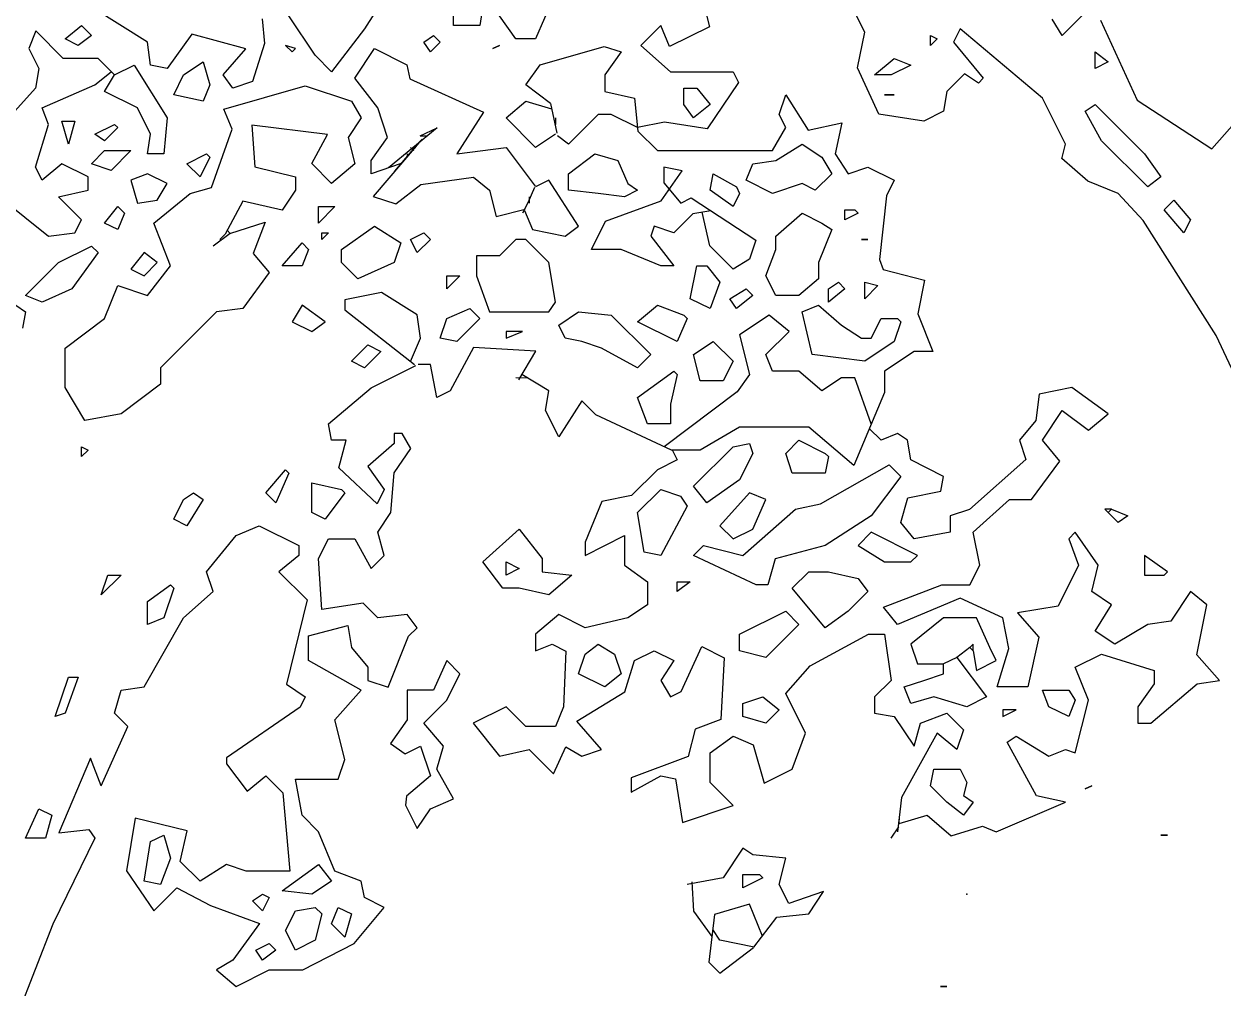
# Model space of a CAD drawing. Header units: millimetres. Extents: x 1211.91 to 1219.54, y 1029.16 to 1038.08.
# Drawn here: x 1215.802 to 1216.764, y 1033.647 to 1034.421 of the extents above; entities that cross this region are included whole.
import ezdxf

# ---------------------------------------------------------------- set-up
doc = ezdxf.new("R2010")
doc.units = ezdxf.units.MM
doc.header["$MEASUREMENT"] = 0
for name, color, linetype in [('Hojas01', 94, 'CONTINUOUS'), ('Hojas02', 62, 'CONTINUOUS'), ('Tronco', 34, 'CONTINUOUS')]:
    doc.layers.add(name, color=color, linetype=linetype)

msp = doc.modelspace()

# ---------------------------------------------------------------- linework, layer by layer
at = {"layer": 'Hojas01', "linetype": 'Continuous'}
for p, q in [((1216.47656, 1034.41402), (1216.46336, 1034.44042)), ((1215.90104, 1034.4061), (1215.8588, 1034.4325)), ((1215.99305, 1034.42472), (1215.99489, 1034.40505)), ((1216.55312, 1034.41666), (1216.54784, 1034.4061)), ((1215.81168, 1034.41508), (1215.806, 1034.40082)), ((1215.83359, 1034.3929), (1215.81168, 1034.41508)), ((1215.93681, 1034.41244), (1215.91688, 1034.38498)), ((1215.97998, 1034.40056), (1215.93681, 1034.41244)), ((1216.47089, 1034.38551), (1216.47656, 1034.41402)), ((1215.806, 1034.40082), (1215.81392, 1034.38498)), ((1215.90368, 1034.38762), (1215.90104, 1034.4061)), ((1215.96176, 1034.3797), (1215.97998, 1034.40056)), ((1215.99489, 1034.40505), (1215.98552, 1034.37442)), ((1216.06736, 1034.37706), (1216.0832, 1034.40082)), ((1216.0832, 1034.40082), (1216.10921, 1034.38789)), ((1216.21626, 1034.38789), (1216.26761, 1034.40267)), ((1216.26761, 1034.40267), (1216.2812, 1034.39818)), ((1216.2812, 1034.39818), (1216.268, 1034.3797)), ((1216.29704, 1034.40346), (1216.3208, 1034.38234)), ((1216.54784, 1034.4061), (1216.5716, 1034.37706)), ((1215.86144, 1034.3929), (1215.83359, 1034.3929)), ((1215.87464, 1034.3797), (1215.86144, 1034.3929)), ((1215.87464, 1034.3797), (1215.89048, 1034.38762)), ((1215.89048, 1034.38762), (1215.91688, 1034.34538)), ((1215.91688, 1034.38498), (1215.90368, 1034.38762)), ((1216.10921, 1034.38789), (1216.11171, 1034.37654)), ((1216.20464, 1034.37178), (1216.21626, 1034.38789)), ((1215.81392, 1034.38498), (1215.81128, 1034.36914)), ((1215.8588, 1034.37178), (1215.872, 1034.38234)), ((1215.86672, 1034.3665), (1215.87464, 1034.3797)), ((1215.96968, 1034.36914), (1215.96176, 1034.3797)), ((1216.268, 1034.3797), (1216.268, 1034.3665)), ((1216.3208, 1034.38234), (1216.37096, 1034.38234)), ((1216.37096, 1034.38234), (1216.37532, 1034.37363)), ((1216.48791, 1034.34829), (1216.47089, 1034.38551)), ((1216.55669, 1034.38063), (1216.54256, 1034.3665)), ((1216.56777, 1034.37324), (1216.55669, 1034.38063)), ((1215.81128, 1034.36914), (1215.78752, 1034.34274)), ((1215.81656, 1034.3533), (1215.8588, 1034.37178)), ((1215.96229, 1034.35225), (1216.02776, 1034.37086)), ((1215.98552, 1034.37442), (1215.96968, 1034.36914)), ((1216.02776, 1034.37086), (1216.06472, 1034.35858)), ((1216.08584, 1034.3533), (1216.06736, 1034.37706)), ((1216.11171, 1034.37654), (1216.17072, 1034.34987)), ((1216.22444, 1034.35687), (1216.20464, 1034.37178)), ((1216.37532, 1034.37363), (1216.35011, 1034.33654)), ((1216.5716, 1034.37706), (1216.56777, 1034.37324)), ((1215.89312, 1034.3533), (1215.86672, 1034.3665)), ((1216.06472, 1034.35858), (1216.07264, 1034.34538)), ((1216.1888, 1034.34538), (1216.20464, 1034.35858)), ((1216.20464, 1034.35858), (1216.22537, 1034.35264)), ((1216.268, 1034.3665), (1216.29176, 1034.36122)), ((1216.29176, 1034.36122), (1216.29467, 1034.33456)), ((1216.40792, 1034.34802), (1216.4132, 1034.36386)), ((1216.4132, 1034.36386), (1216.43129, 1034.33548)), ((1216.54256, 1034.3665), (1216.53992, 1034.35066)), ((1215.82184, 1034.3401), (1215.81656, 1034.3533)), ((1215.90368, 1034.33218), (1215.89312, 1034.3533)), ((1215.96915, 1034.33614), (1215.96229, 1034.35225)), ((1216.09376, 1034.32954), (1216.08584, 1034.3533)), ((1216.17072, 1034.34987), (1216.1492, 1034.31634)), ((1216.22444, 1034.35687), (1216.22959, 1034.33298)), ((1216.53992, 1034.35066), (1216.52408, 1034.34274)), ((1215.81128, 1034.30578), (1215.82184, 1034.3401)), ((1215.91688, 1034.34538), (1215.91424, 1034.31634)), ((1216.04558, 1034.33205), (1215.98486, 1034.33931)), ((1215.98486, 1034.33931), (1215.98737, 1034.30592)), ((1216.07264, 1034.34538), (1216.06208, 1034.32954)), ((1216.21256, 1034.32162), (1216.1888, 1034.34538)), ((1216.26272, 1034.34802), (1216.23896, 1034.32426)), ((1216.27328, 1034.34802), (1216.26272, 1034.34802)), ((1216.2944, 1034.33746), (1216.27328, 1034.34802)), ((1216.31592, 1034.34182), (1216.29427, 1034.33746)), ((1216.35011, 1034.33654), (1216.31592, 1034.34182)), ((1216.4132, 1034.33746), (1216.40792, 1034.34802)), ((1216.43129, 1034.33548), (1216.45835, 1034.34142)), ((1216.45835, 1034.34142), (1216.4528, 1034.31634)), ((1216.52408, 1034.34274), (1216.48791, 1034.34829)), ((1215.90104, 1034.31634), (1215.90368, 1034.33218)), ((1215.95252, 1034.28955), (1215.96915, 1034.33614)), ((1216.03291, 1034.30856), (1216.04558, 1034.33205)), ((1216.13349, 1034.33733), (1216.09442, 1034.30512)), ((1216.12003, 1034.33086), (1216.13349, 1034.33733)), ((1216.12016, 1034.33086), (1216.12544, 1034.33086)), ((1216.2284, 1034.33218), (1216.21256, 1034.32162)), ((1216.23896, 1034.32426), (1216.22999, 1034.331)), ((1216.29467, 1034.33456), (1216.31024, 1034.31898)), ((1216.40264, 1034.31898), (1216.4132, 1034.33746)), ((1216.06208, 1034.32954), (1216.06736, 1034.30842)), ((1216.08056, 1034.31106), (1216.09376, 1034.32954)), ((1216.1166, 1034.32268), (1216.08228, 1034.28229)), ((1216.09957, 1034.30262), (1216.11871, 1034.32519)), ((1216.11871, 1034.32519), (1216.10195, 1034.30552)), ((1216.11488, 1034.31898), (1216.11224, 1034.32162)), ((1216.12148, 1034.32822), (1216.1162, 1034.32294)), ((1216.1492, 1034.31634), (1216.18893, 1034.32149)), ((1216.18893, 1034.32149), (1216.21217, 1034.29047)), ((1215.91424, 1034.31634), (1215.90104, 1034.31634)), ((1216.08056, 1034.3005), (1216.08056, 1034.31106)), ((1216.31024, 1034.31898), (1216.40264, 1034.31898)), ((1216.4528, 1034.31634), (1216.46336, 1034.3005)), ((1215.81656, 1034.29522), (1215.81128, 1034.30578)), ((1215.8324, 1034.30842), (1215.81656, 1034.29522)), ((1215.85352, 1034.29786), (1215.8324, 1034.30842)), ((1215.98737, 1034.30592), (1216.01984, 1034.29786)), ((1216.04888, 1034.29258), (1216.03291, 1034.30856)), ((1216.06736, 1034.30842), (1216.04888, 1034.29258)), ((1216.10459, 1034.30856), (1216.08056, 1034.3005)), ((1216.31328, 1034.27859), (1216.33004, 1034.30288)), ((1216.33004, 1034.30288), (1216.31552, 1034.30578)), ((1216.31552, 1034.30578), (1216.31552, 1034.29324)), ((1216.46336, 1034.3005), (1216.4792, 1034.30578)), ((1216.4792, 1034.30578), (1216.50032, 1034.29522)), ((1215.85352, 1034.2873), (1215.85352, 1034.29786)), ((1216.01984, 1034.29786), (1216.01984, 1034.2873)), ((1216.10036, 1034.27635), (1216.12056, 1034.29179)), ((1216.12056, 1034.29179), (1216.16267, 1034.2976)), ((1216.16267, 1034.2976), (1216.1756, 1034.2873)), ((1216.22312, 1034.29522), (1216.21256, 1034.28994)), ((1216.24688, 1034.25826), (1216.22312, 1034.29522)), ((1216.31552, 1034.29324), (1216.32899, 1034.27688)), ((1216.50032, 1034.29522), (1216.49412, 1034.28282)), ((1215.82976, 1034.28202), (1215.85352, 1034.2873)), ((1215.84824, 1034.26354), (1215.82976, 1034.28202)), ((1215.90632, 1034.2609), (1215.93536, 1034.28466)), ((1215.93536, 1034.28466), (1215.95252, 1034.28955)), ((1216.01984, 1034.2873), (1216.00915, 1034.27133)), ((1216.08228, 1034.28229), (1216.10036, 1034.27635)), ((1216.1756, 1034.2873), (1216.18088, 1034.26618)), ((1216.21164, 1034.28955), (1216.20623, 1034.27714)), ((1216.49412, 1034.28282), (1216.48831, 1034.23173)), ((1215.78369, 1034.28084), (1215.82184, 1034.25034)), ((1215.9776, 1034.27846), (1215.96335, 1034.25193)), ((1216.00915, 1034.27133), (1215.9776, 1034.27846)), ((1216.18088, 1034.26618), (1216.20411, 1034.27199)), ((1216.20623, 1034.27714), (1216.202, 1034.26882)), ((1216.26866, 1034.26236), (1216.31328, 1034.27859)), ((1216.32899, 1034.27688), (1216.33743, 1034.2811)), ((1216.33743, 1034.2811), (1216.38931, 1034.24718)), ((1215.84296, 1034.25298), (1215.84824, 1034.26354)), ((1216.20372, 1034.27107), (1216.20992, 1034.25562)), ((1216.25744, 1034.23978), (1216.26866, 1034.26236)), ((1216.33862, 1034.26816), (1216.32344, 1034.25298)), ((1216.35314, 1034.2708), (1216.33862, 1034.26816)), ((1216.35222, 1034.24269), (1216.34628, 1034.26962)), ((1215.82184, 1034.25034), (1215.84296, 1034.25298)), ((1215.91952, 1034.22658), (1215.90632, 1034.2609)), ((1215.96757, 1034.25246), (1215.96493, 1034.2551)), ((1215.96731, 1034.25246), (1215.99542, 1034.26156)), ((1215.99542, 1034.26156), (1215.98605, 1034.23648)), ((1216.20992, 1034.25562), (1216.23632, 1034.25034)), ((1216.23632, 1034.25034), (1216.24688, 1034.25826)), ((1216.3076, 1034.25826), (1216.30496, 1034.25034)), ((1216.32344, 1034.25298), (1216.3076, 1034.25826)), ((1215.96757, 1034.25246), (1215.95384, 1034.24242)), ((1215.95912, 1034.2477), (1215.96335, 1034.25193)), ((1216.30496, 1034.25034), (1216.32344, 1034.22658)), ((1216.38931, 1034.24718), (1216.38416, 1034.23186)), ((1215.98605, 1034.23648), (1215.99872, 1034.2213)), ((1216.2812, 1034.23978), (1216.25744, 1034.23978)), ((1216.31288, 1034.22658), (1216.2812, 1034.23978)), ((1216.37096, 1034.22394), (1216.35222, 1034.24269)), ((1215.90104, 1034.20282), (1215.91952, 1034.22658)), ((1216.32344, 1034.22658), (1216.31288, 1034.22658)), ((1216.38416, 1034.23186), (1216.37096, 1034.22394)), ((1216.48831, 1034.23173), (1216.49148, 1034.22368)), ((1216.49148, 1034.22368), (1216.52448, 1034.2151)), ((1216.52448, 1034.2151), (1216.51907, 1034.18804)), ((1215.87728, 1034.21074), (1215.90104, 1034.20282)), ((1216.08901, 1034.2052), (1216.05944, 1034.19926)), ((1216.11752, 1034.18712), (1216.08901, 1034.2052)), ((1216.05944, 1034.19926), (1216.05944, 1034.19134)), ((1216.05944, 1034.19134), (1216.11541, 1034.14738)), ((1216.12016, 1034.1685), (1216.11752, 1034.18712)), ((1216.4, 1034.18698), (1216.37624, 1034.17114)), ((1216.41584, 1034.17378), (1216.4, 1034.18698)), ((1216.51907, 1034.18804), (1216.53134, 1034.15794)), ((1216.11224, 1034.14989), (1216.12016, 1034.1685)), ((1216.37624, 1034.17114), (1216.38416, 1034.13946)), ((1216.39736, 1034.1553), (1216.41584, 1034.17378)), ((1216.16267, 1034.16111), (1216.14392, 1034.12626)), ((1216.21283, 1034.15821), (1216.16267, 1034.16111)), ((1216.19897, 1034.13498), (1216.21283, 1034.15821)), ((1216.51616, 1034.15794), (1216.4924, 1034.1421)), ((1216.53134, 1034.15794), (1216.51616, 1034.15794)), ((1216.12808, 1034.14738), (1216.11818, 1034.14738)), ((1216.13336, 1034.12098), (1216.12808, 1034.14738)), ((1216.40264, 1034.1421), (1216.39736, 1034.1553)), ((1216.08069, 1034.12864), (1216.11647, 1034.14659)), ((1216.22312, 1034.12626), (1216.20161, 1034.13946)), ((1216.38416, 1034.13946), (1216.37426, 1034.1256)), ((1216.42376, 1034.1421), (1216.40264, 1034.1421)), ((1216.44224, 1034.12626), (1216.42376, 1034.1421)), ((1216.4924, 1034.1421), (1216.4924, 1034.12481)), ((1216.04624, 1034.09986), (1216.08069, 1034.12864)), ((1216.20649, 1034.13656), (1216.19672, 1034.13682)), ((1216.45808, 1034.13682), (1216.44224, 1034.12626)), ((1216.46864, 1034.13682), (1216.45808, 1034.13682)), ((1216.48184, 1034.09986), (1216.46864, 1034.13682)), ((1216.64288, 1034.1289), (1216.61648, 1034.12362)), ((1216.67192, 1034.10778), (1216.64288, 1034.1289)), ((1216.14392, 1034.12626), (1216.13336, 1034.12098)), ((1216.22048, 1034.11042), (1216.22312, 1034.12626)), ((1216.24952, 1034.11834), (1216.23104, 1034.0893)), ((1216.26087, 1034.10699), (1216.24952, 1034.11834)), ((1216.37426, 1034.1256), (1216.31579, 1034.08138)), ((1216.4924, 1034.12481), (1216.46772, 1034.06634)), ((1216.61648, 1034.12362), (1216.61384, 1034.1025)), ((1216.23104, 1034.0893), (1216.22048, 1034.11042)), ((1216.61912, 1034.08666), (1216.63496, 1034.11042)), ((1216.63496, 1034.11042), (1216.65608, 1034.09458)), ((1216.04888, 1034.08666), (1216.04624, 1034.09986)), ((1216.32146, 1034.07874), (1216.26087, 1034.10699)), ((1216.61384, 1034.1025), (1216.60064, 1034.08666)), ((1216.65608, 1034.09458), (1216.67192, 1034.10778)), ((1216.10538, 1034.09194), (1216.09904, 1034.09194)), ((1216.09904, 1034.09194), (1216.09904, 1034.08402)), ((1216.11251, 1034.07993), (1216.10538, 1034.09194)), ((1216.37624, 1034.09722), (1216.34456, 1034.07874)), ((1216.43168, 1034.09722), (1216.37624, 1034.09722)), ((1216.46772, 1034.06634), (1216.43168, 1034.09722)), ((1216.48976, 1034.08666), (1216.48026, 1034.09617)), ((1216.50296, 1034.09194), (1216.48976, 1034.08666)), ((1216.51088, 1034.08666), (1216.50296, 1034.09194)), ((1216.06063, 1034.08666), (1216.04888, 1034.08666)), ((1216.05456, 1034.06462), (1216.06063, 1034.08666)), ((1216.09904, 1034.08402), (1216.07792, 1034.06554)), ((1216.09904, 1034.0604), (1216.11251, 1034.07993)), ((1216.51352, 1034.07082), (1216.51088, 1034.08666)), ((1216.60064, 1034.08666), (1216.60592, 1034.07109)), ((1216.63311, 1034.0699), (1216.61912, 1034.08666)), ((1216.32608, 1034.07082), (1216.31024, 1034.0629)), ((1216.34456, 1034.07874), (1216.32146, 1034.07874)), ((1216.32225, 1034.07835), (1216.32608, 1034.07082)), ((1216.53992, 1034.05762), (1216.51352, 1034.07082)), ((1216.60592, 1034.07109), (1216.56065, 1034.03109)), ((1216.08545, 1034.03571), (1216.05456, 1034.06462)), ((1216.07792, 1034.06554), (1216.09112, 1034.04706)), ((1216.0964, 1034.02858), (1216.09904, 1034.0604)), ((1216.31024, 1034.0629), (1216.28952, 1034.04218)), ((1216.44105, 1034.03571), (1216.49623, 1034.067)), ((1216.49623, 1034.067), (1216.5056, 1034.05762)), ((1216.61028, 1034.03914), (1216.63311, 1034.0699)), ((1216.5056, 1034.05762), (1216.48184, 1034.02594)), ((1216.53755, 1034.04588), (1216.53992, 1034.05762)), ((1216.09112, 1034.04706), (1216.08545, 1034.03571)), ((1216.28952, 1034.04218), (1216.26576, 1034.03756)), ((1216.51128, 1034.04046), (1216.53755, 1034.04588)), ((1216.26576, 1034.03756), (1216.25216, 1034.00482)), ((1216.42112, 1034.03122), (1216.44105, 1034.03571)), ((1216.5056, 1034.02066), (1216.51128, 1034.04046)), ((1216.56368, 1034.01274), (1216.59272, 1034.03914)), ((1216.59272, 1034.03914), (1216.61028, 1034.03914)), ((1216.37888, 1033.99426), (1216.42112, 1034.03122)), ((1216.48184, 1034.02594), (1216.44488, 1034.00218)), ((1216.56065, 1034.03109), (1216.5452, 1034.02594)), ((1216.5452, 1034.02594), (1216.5452, 1034.01274)), ((1216.51616, 1034.00746), (1216.5056, 1034.02066)), ((1216.5452, 1034.01274), (1216.51616, 1034.00746)), ((1216.56896, 1033.98634), (1216.56368, 1034.01274)), ((1216.64552, 1034.01274), (1216.64024, 1034.00746)), ((1216.664, 1033.98634), (1216.64552, 1034.01274)), ((1216.25216, 1033.99426), (1216.28384, 1034.0101)), ((1216.25216, 1034.00482), (1216.25216, 1033.99426)), ((1216.28384, 1034.0101), (1216.28384, 1033.98634)), ((1216.64024, 1034.00746), (1216.64816, 1033.98634)), ((1216.33928, 1033.99426), (1216.3472, 1034.00218)), ((1216.38944, 1033.9705), (1216.33928, 1033.99426)), ((1216.3472, 1034.00218), (1216.37888, 1033.99426)), ((1216.44488, 1034.00218), (1216.40462, 1033.99149)), ((1216.28384, 1033.98634), (1216.30232, 1033.97314)), ((1216.40462, 1033.99149), (1216.39881, 1033.9705)), ((1216.56104, 1033.9705), (1216.56896, 1033.98634)), ((1216.64816, 1033.98634), (1216.63179, 1033.95348)), ((1216.65872, 1033.96522), (1216.664, 1033.98634)), ((1216.30232, 1033.97314), (1216.30232, 1033.95466)), ((1216.39881, 1033.9705), (1216.38944, 1033.9705)), ((1216.49174, 1033.95282), (1216.53834, 1033.9705)), ((1216.53834, 1033.9705), (1216.56104, 1033.9705)), ((1216.67456, 1033.95466), (1216.65872, 1033.96522)), ((1216.73792, 1033.96522), (1216.72208, 1033.94146)), ((1216.75112, 1033.95466), (1216.73792, 1033.96522)), ((1216.02921, 1033.95849), (1216.01258, 1033.89078)), ((1216.07409, 1033.95585), (1216.04109, 1033.9507)), ((1216.08584, 1033.9441), (1216.07409, 1033.95585)), ((1216.30232, 1033.95466), (1216.28648, 1033.9441)), ((1216.55312, 1033.95994), (1216.50296, 1033.93882)), ((1216.58744, 1033.9441), (1216.55312, 1033.95994)), ((1216.66136, 1033.93354), (1216.67456, 1033.95466)), ((1216.74307, 1033.9144), (1216.75112, 1033.95466)), ((1216.1096, 1033.94674), (1216.08584, 1033.9441)), ((1216.11752, 1033.93618), (1216.1096, 1033.94674)), ((1216.23104, 1033.94674), (1216.21256, 1033.9309)), ((1216.25216, 1033.93618), (1216.23104, 1033.94674)), ((1216.50296, 1033.93882), (1216.49174, 1033.95282)), ((1216.63179, 1033.95348), (1216.59906, 1033.9482)), ((1216.59906, 1033.9482), (1216.61622, 1033.92853)), ((1216.0304, 1033.92958), (1216.06182, 1033.93803)), ((1216.06182, 1033.93803), (1216.06472, 1033.92034)), ((1216.11066, 1033.92932), (1216.11752, 1033.93618)), ((1216.28648, 1033.9441), (1216.25216, 1033.93618)), ((1216.59233, 1033.91955), (1216.58744, 1033.9441)), ((1216.7036, 1033.93882), (1216.6772, 1033.92298)), ((1216.72208, 1033.94146), (1216.7036, 1033.93882)), ((1216.0304, 1033.90978), (1216.0304, 1033.92958)), ((1216.09416, 1033.88853), (1216.11066, 1033.92932)), ((1216.21256, 1033.9309), (1216.21256, 1033.9177)), ((1216.43274, 1033.90569), (1216.47973, 1033.9309)), ((1216.47973, 1033.9309), (1216.4924, 1033.9309)), ((1216.4924, 1033.9309), (1216.49768, 1033.89394)), ((1216.61622, 1033.92853), (1216.60751, 1033.88866)), ((1216.6772, 1033.92298), (1216.66136, 1033.93354)), ((1216.06472, 1033.92034), (1216.07792, 1033.9045)), ((1216.21256, 1033.9177), (1216.22576, 1033.92298)), ((1216.22576, 1033.92298), (1216.23685, 1033.91744)), ((1216.23685, 1033.91744), (1216.23487, 1033.87282)), ((1216.29176, 1033.90978), (1216.3076, 1033.9177)), ((1216.3076, 1033.9177), (1216.32344, 1033.90978)), ((1216.32925, 1033.88497), (1216.34588, 1033.921)), ((1216.34588, 1033.921), (1216.3637, 1033.91216)), ((1216.58295, 1033.88866), (1216.59233, 1033.91955)), ((1216.07264, 1033.88602), (1216.0304, 1033.90978)), ((1216.14128, 1033.90978), (1216.13072, 1033.88602)), ((1216.15184, 1033.89922), (1216.14128, 1033.90978)), ((1216.28424, 1033.88484), (1216.29176, 1033.90978)), ((1216.32344, 1033.90978), (1216.31288, 1033.89394)), ((1216.3637, 1033.91216), (1216.36119, 1033.86253)), ((1216.64552, 1033.9045), (1216.66664, 1033.91506)), ((1216.66664, 1033.91506), (1216.70888, 1033.90186)), ((1216.76115, 1033.89381), (1216.74307, 1033.9144)), ((1216.07792, 1033.9045), (1216.07792, 1033.89394)), ((1216.14128, 1033.8781), (1216.15184, 1033.89922)), ((1216.4132, 1033.88338), (1216.43274, 1033.90569)), ((1216.65608, 1033.8781), (1216.64552, 1033.9045)), ((1216.70888, 1033.90186), (1216.70888, 1033.8913)), ((1216.01258, 1033.89078), (1216.02776, 1033.88074)), ((1216.07792, 1033.89394), (1216.09416, 1033.88853)), ((1216.31288, 1033.89394), (1216.3208, 1033.88074)), ((1216.49768, 1033.89394), (1216.48448, 1033.88074)), ((1216.60751, 1033.88866), (1216.58295, 1033.88866)), ((1216.70888, 1033.8913), (1216.69568, 1033.87282)), ((1216.70624, 1033.85962), (1216.7432, 1033.8913)), ((1216.7432, 1033.8913), (1216.76115, 1033.89381)), ((1216.02776, 1033.88074), (1216.02354, 1033.87243)), ((1216.05152, 1033.86226), (1216.07264, 1033.88602)), ((1216.13072, 1033.88602), (1216.1096, 1033.88602)), ((1216.1096, 1033.88602), (1216.1096, 1033.86226)), ((1216.1228, 1033.85962), (1216.14128, 1033.8781)), ((1216.24556, 1033.86121), (1216.28424, 1033.88484)), ((1216.3208, 1033.88074), (1216.32925, 1033.88497)), ((1216.42904, 1033.8517), (1216.4132, 1033.88338)), ((1216.48448, 1033.88074), (1216.48448, 1033.86754)), ((1216.64552, 1033.83586), (1216.65608, 1033.8781)), ((1216.02354, 1033.87243), (1215.9644, 1033.83177)), ((1216.1888, 1033.87282), (1216.1624, 1033.85962)), ((1216.20464, 1033.85698), (1216.1888, 1033.87282)), ((1216.23487, 1033.87282), (1216.2284, 1033.85698)), ((1216.69568, 1033.87282), (1216.69568, 1033.85962)), ((1216.05944, 1033.83058), (1216.05152, 1033.86226)), ((1216.1096, 1033.86226), (1216.09601, 1033.84326)), ((1216.13864, 1033.84114), (1216.1228, 1033.85962)), ((1216.1624, 1033.85962), (1216.18352, 1033.83322)), ((1216.26536, 1033.8385), (1216.24556, 1033.86121)), ((1216.36119, 1033.86253), (1216.34047, 1033.85487)), ((1216.48448, 1033.86754), (1216.50032, 1033.8649)), ((1216.50032, 1033.8649), (1216.51616, 1033.84114)), ((1216.51616, 1033.84114), (1216.52144, 1033.85962)), ((1216.52144, 1033.85962), (1216.54256, 1033.86754)), ((1216.54256, 1033.86754), (1216.55576, 1033.85434)), ((1216.69568, 1033.85962), (1216.70624, 1033.85962)), ((1216.2284, 1033.85698), (1216.20464, 1033.85698)), ((1216.34047, 1033.85487), (1216.33506, 1033.83283)), ((1216.35248, 1033.83586), (1216.37096, 1033.84906)), ((1216.37096, 1033.84906), (1216.38707, 1033.8422)), ((1216.41848, 1033.82266), (1216.42904, 1033.8517)), ((1216.53464, 1033.8517), (1216.50613, 1033.79996)), ((1216.55048, 1033.8385), (1216.53464, 1033.8517)), ((1216.55576, 1033.85434), (1216.55048, 1033.8385)), ((1216.59074, 1033.84431), (1216.598, 1033.84906)), ((1216.598, 1033.84906), (1216.6244, 1033.83322)), ((1216.09601, 1033.84326), (1216.10775, 1033.83494)), ((1216.10775, 1033.83494), (1216.12016, 1033.84114)), ((1216.12016, 1033.84114), (1216.12808, 1033.81738)), ((1216.13336, 1033.82266), (1216.13864, 1033.84114)), ((1216.22695, 1033.81884), (1216.23685, 1033.84075)), ((1216.23685, 1033.84075), (1216.24952, 1033.83322)), ((1216.38707, 1033.8422), (1216.39604, 1033.81144)), ((1216.6145, 1033.80141), (1216.59074, 1033.84431)), ((1216.05416, 1033.81474), (1216.05944, 1033.83058)), ((1216.18352, 1033.83322), (1216.20728, 1033.8385)), ((1216.20728, 1033.8385), (1216.22695, 1033.81884)), ((1216.24952, 1033.83322), (1216.26536, 1033.8385)), ((1216.33506, 1033.83283), (1216.28912, 1033.81567)), ((1216.35248, 1033.8121), (1216.35248, 1033.83586)), ((1216.6244, 1033.83322), (1216.6376, 1033.8385)), ((1216.6376, 1033.8385), (1216.64552, 1033.83586)), ((1215.9644, 1033.82689), (1215.98117, 1033.80498)), ((1216.14656, 1033.7989), (1216.13336, 1033.82266)), ((1216.39604, 1033.81144), (1216.41848, 1033.82266)), ((1215.98117, 1033.80498), (1215.99608, 1033.81738)), ((1215.99608, 1033.81738), (1216.00968, 1033.80379)), ((1216.02512, 1033.7857), (1216.01984, 1033.81474)), ((1216.01984, 1033.81474), (1216.05416, 1033.81474)), ((1216.12808, 1033.81738), (1216.10907, 1033.80102)), ((1216.28912, 1033.80418), (1216.31288, 1033.81738)), ((1216.28912, 1033.81567), (1216.28912, 1033.80418)), ((1216.31288, 1033.81738), (1216.32476, 1033.81501)), ((1216.32476, 1033.81501), (1216.33031, 1033.78003)), ((1216.37096, 1033.79362), (1216.35248, 1033.8121)), ((1216.00968, 1033.80379), (1216.01535, 1033.74082)), ((1216.10907, 1033.80102), (1216.10815, 1033.79389)), ((1216.6376, 1033.79626), (1216.6145, 1033.80141)), ((1216.10815, 1033.79389), (1216.11752, 1033.77514)), ((1216.11752, 1033.77514), (1216.12808, 1033.79098)), ((1216.12808, 1033.79098), (1216.14656, 1033.7989)), ((1216.33031, 1033.78003), (1216.37096, 1033.79362)), ((1216.50613, 1033.79996), (1216.50296, 1033.7725)), ((1216.58216, 1033.7725), (1216.6376, 1033.79626)), ((1215.89127, 1033.78333), (1215.88428, 1033.74109)), ((1215.93285, 1033.7733), (1215.89127, 1033.78333)), ((1216.03832, 1033.7725), (1216.02512, 1033.7857)), ((1216.50402, 1033.77792), (1216.50455, 1033.7832)), ((1216.50415, 1033.77924), (1216.52672, 1033.7857)), ((1216.52672, 1033.7857), (1216.54599, 1033.7692)), ((1215.92744, 1033.74874), (1215.93285, 1033.7733)), ((1216.05152, 1033.74082), (1216.03832, 1033.7725)), ((1216.49768, 1033.76722), (1216.50389, 1033.77646)), ((1216.54599, 1033.7692), (1216.57121, 1033.77686)), ((1216.57121, 1033.77686), (1216.58216, 1033.7725)), ((1216.37888, 1033.7593), (1216.36304, 1033.73554)), ((1216.3868, 1033.75402), (1216.37888, 1033.7593)), ((1216.4132, 1033.75138), (1216.3868, 1033.75402)), ((1215.94328, 1033.7329), (1215.92744, 1033.74874)), ((1215.9644, 1033.7461), (1215.94328, 1033.7329)), ((1215.98024, 1033.74082), (1215.9644, 1033.7461)), ((1216.40792, 1033.73026), (1216.4132, 1033.75138)), ((1215.88428, 1033.74109), (1215.90632, 1033.70914)), ((1216.01535, 1033.74082), (1215.98024, 1033.74082)), ((1216.07264, 1033.7329), (1216.05152, 1033.74082)), ((1216.36304, 1033.73554), (1216.334, 1033.73026)), ((1215.90632, 1033.70914), (1215.9248, 1033.72762)), ((1215.9248, 1033.72762), (1215.95173, 1033.71337)), ((1216.07528, 1033.7197), (1216.07264, 1033.7329)), ((1216.33955, 1033.70875), (1216.33809, 1033.73224)), ((1216.41558, 1033.71495), (1216.40792, 1033.73026)), ((1216.44356, 1033.72446), (1216.41558, 1033.71495)), ((1216.43168, 1033.7065), (1216.44356, 1033.72446)), ((1216.09112, 1033.71178), (1216.07528, 1033.7197)), ((1216.38416, 1033.71442), (1216.35618, 1033.70598)), ((1216.39446, 1033.68882), (1216.38416, 1033.71442)), ((1215.95173, 1033.71337), (1215.99107, 1033.69885)), ((1216.06697, 1033.68288), (1216.09112, 1033.71178)), ((1216.35407, 1033.68855), (1216.33955, 1033.70875)), ((1216.35618, 1033.70598), (1216.35143, 1033.66796)), ((1216.40594, 1033.70386), (1216.43168, 1033.7065)), ((1215.99107, 1033.69885), (1215.96968, 1033.66954)), ((1216.38773, 1033.67997), (1216.40594, 1033.70386)), ((1216.3604, 1033.68538), (1216.35473, 1033.69396)), ((1216.38786, 1033.67984), (1216.3604, 1033.68538)), ((1216.02578, 1033.66162), (1216.06697, 1033.68288)), ((1216.3604, 1033.65898), (1216.38746, 1033.67958)), ((1215.96968, 1033.66954), (1215.95648, 1033.66162)), ((1216.35143, 1033.66796), (1216.3604, 1033.65898)), ((1215.95648, 1033.66162), (1215.97232, 1033.64842)), ((1215.97232, 1033.64842), (1215.99872, 1033.66162)), ((1215.99872, 1033.66162), (1216.02578, 1033.66162))]:
    msp.add_line(p, q, dxfattribs=at)
at = {"layer": 'Hojas01', "color": 5, "linetype": 'Continuous'}
msp.add_line((1215.9644, 1033.83177), (1215.9644, 1033.82689), dxfattribs=at)
at = {"layer": 'Hojas02', "linetype": 'Continuous'}
for p, q in [((1216.09376, 1034.4457), (1216.07528, 1034.41666)), ((1216.2284, 1034.4457), (1216.21256, 1034.40874)), ((1216.03568, 1034.39554), (1216.01456, 1034.42722)), ((1216.14656, 1034.4193), (1216.14656, 1034.43514)), ((1216.17032, 1034.43514), (1216.16768, 1034.4193)), ((1216.19672, 1034.40874), (1216.18352, 1034.42722)), ((1215.83504, 1034.40874), (1215.84824, 1034.4193)), ((1215.84824, 1034.4193), (1215.85616, 1034.41138)), ((1216.07528, 1034.41666), (1216.04888, 1034.38234)), ((1216.16768, 1034.4193), (1216.14656, 1034.4193)), ((1215.8456, 1034.40346), (1215.83504, 1034.40874)), ((1215.85616, 1034.41138), (1215.8456, 1034.40346)), ((1216.1228, 1034.4061), (1216.13072, 1034.41138)), ((1216.13072, 1034.41138), (1216.136, 1034.4061)), ((1216.21256, 1034.40874), (1216.19672, 1034.40874)), ((1216.52936, 1034.40346), (1216.52936, 1034.41138)), ((1216.52936, 1034.41138), (1216.53464, 1034.40874)), ((1216.53464, 1034.40874), (1216.52936, 1034.40346)), ((1216.01984, 1034.40082), (1216.01192, 1034.40346)), ((1216.01192, 1034.40346), (1216.0172, 1034.39818)), ((1216.0172, 1034.39818), (1216.01984, 1034.40082)), ((1216.12808, 1034.39818), (1216.1228, 1034.4061)), ((1216.136, 1034.4061), (1216.12808, 1034.39818)), ((1216.18352, 1034.40346), (1216.17824, 1034.40082)), ((1216.17824, 1034.40082), (1216.18352, 1034.40346)), ((1215.93008, 1034.3797), (1215.94592, 1034.39026)), ((1215.94592, 1034.39026), (1215.9512, 1034.37178)), ((1216.04888, 1034.38234), (1216.03568, 1034.39554)), ((1216.48448, 1034.3797), (1216.50032, 1034.3929)), ((1216.51352, 1034.38762), (1216.49768, 1034.3797)), ((1216.50032, 1034.3929), (1216.51352, 1034.38762)), ((1215.92216, 1034.36386), (1215.93008, 1034.3797)), ((1216.49768, 1034.3797), (1216.48448, 1034.3797)), ((1215.9512, 1034.37178), (1215.94592, 1034.35858)), ((1216.33136, 1034.35594), (1216.33136, 1034.36914)), ((1216.33136, 1034.36914), (1216.34192, 1034.36914)), ((1216.34192, 1034.36914), (1216.35248, 1034.35594)), ((1215.94592, 1034.35858), (1215.92216, 1034.36386)), ((1216.50032, 1034.36386), (1216.4924, 1034.36386)), ((1216.4924, 1034.36386), (1216.50032, 1034.36386)), ((1216.33928, 1034.34538), (1216.33136, 1034.35594)), ((1216.35248, 1034.35594), (1216.33928, 1034.34538)), ((1215.83768, 1034.32426), (1215.8324, 1034.34274)), ((1215.8324, 1034.34274), (1215.84296, 1034.34274)), ((1215.84296, 1034.34274), (1215.83768, 1034.32426)), ((1215.8588, 1034.33218), (1215.87464, 1034.3401)), ((1215.87464, 1034.3401), (1215.87728, 1034.33746)), ((1216.2284, 1034.34538), (1216.2284, 1034.3401)), ((1215.86672, 1034.3269), (1215.8588, 1034.33218)), ((1215.87728, 1034.33746), (1215.86672, 1034.3269)), ((1216.40528, 1034.31106), (1216.4264, 1034.32426)), ((1216.4264, 1034.32426), (1216.44224, 1034.3137)), ((1215.85616, 1034.30842), (1215.86672, 1034.31898)), ((1215.86672, 1034.31898), (1215.88784, 1034.31898)), ((1215.88784, 1034.31898), (1215.872, 1034.30314)), ((1215.93272, 1034.30842), (1215.94856, 1034.31634)), ((1215.9512, 1034.3137), (1215.94328, 1034.29786)), ((1215.94856, 1034.31634), (1215.9512, 1034.3137)), ((1216.1096, 1034.31634), (1216.1096, 1034.3137)), ((1216.23896, 1034.3005), (1216.26008, 1034.31634)), ((1216.26008, 1034.31634), (1216.27856, 1034.31106)), ((1216.27856, 1034.31106), (1216.28648, 1034.29258)), ((1216.3868, 1034.30842), (1216.40528, 1034.31106)), ((1216.44224, 1034.3137), (1216.45016, 1034.3005)), ((1215.872, 1034.30314), (1215.85616, 1034.30842)), ((1215.94328, 1034.29786), (1215.93272, 1034.30842)), ((1216.38152, 1034.29522), (1216.3868, 1034.30842)), ((1215.90104, 1034.3005), (1215.88784, 1034.29522)), ((1215.88784, 1034.29522), (1215.89312, 1034.27674)), ((1215.91688, 1034.29258), (1215.90104, 1034.3005)), ((1215.90896, 1034.27938), (1215.91688, 1034.29258)), ((1216.23896, 1034.2873), (1216.23896, 1034.3005)), ((1216.28648, 1034.29258), (1216.2944, 1034.2873)), ((1216.35248, 1034.2873), (1216.35512, 1034.3005)), ((1216.35512, 1034.3005), (1216.3736, 1034.28994)), ((1216.40264, 1034.28466), (1216.38152, 1034.29522)), ((1216.4264, 1034.29258), (1216.40264, 1034.28466)), ((1216.43696, 1034.2873), (1216.4264, 1034.29258)), ((1216.45016, 1034.3005), (1216.43696, 1034.2873)), ((1216.20728, 1034.28202), (1216.20728, 1034.27674)), ((1216.26272, 1034.28466), (1216.23896, 1034.2873)), ((1216.28384, 1034.28202), (1216.26272, 1034.28466)), ((1216.2944, 1034.2873), (1216.28384, 1034.28202)), ((1216.37096, 1034.2741), (1216.35248, 1034.2873)), ((1216.37624, 1034.28466), (1216.37096, 1034.2741)), ((1216.3736, 1034.28994), (1216.37624, 1034.28466)), ((1215.86672, 1034.2609), (1215.87728, 1034.2741)), ((1215.87728, 1034.2741), (1215.88256, 1034.26882)), ((1215.89312, 1034.27674), (1215.90896, 1034.27938)), ((1216.05152, 1034.2741), (1216.03832, 1034.2609)), ((1216.03832, 1034.2609), (1216.03832, 1034.2741)), ((1216.03832, 1034.2741), (1216.05152, 1034.2741)), ((1215.88256, 1034.26882), (1215.87728, 1034.25562)), ((1216.40528, 1034.25034), (1216.4264, 1034.26882)), ((1216.4264, 1034.26882), (1216.44224, 1034.2609)), ((1216.46072, 1034.26354), (1216.46072, 1034.27146)), ((1216.46072, 1034.27146), (1216.46864, 1034.27146)), ((1216.47128, 1034.26882), (1216.46072, 1034.26354)), ((1216.46864, 1034.27146), (1216.47128, 1034.26882)), ((1215.87728, 1034.25562), (1215.86672, 1034.2609)), ((1216.04624, 1034.25298), (1216.04096, 1034.2477)), ((1216.04096, 1034.2477), (1216.04096, 1034.25298)), ((1216.04096, 1034.25298), (1216.04624, 1034.25298)), ((1216.0568, 1034.23978), (1216.0832, 1034.25826)), ((1216.0832, 1034.25826), (1216.10432, 1034.24506)), ((1216.11224, 1034.2477), (1216.1228, 1034.25298)), ((1216.1228, 1034.25298), (1216.12808, 1034.2477)), ((1216.45016, 1034.25562), (1216.4396, 1034.22922)), ((1216.44224, 1034.2609), (1216.45016, 1034.25562)), ((1216.00928, 1034.22658), (1216.02512, 1034.24506)), ((1216.02512, 1034.24506), (1216.0304, 1034.23978)), ((1216.10432, 1034.24506), (1216.09904, 1034.22922)), ((1216.11752, 1034.23714), (1216.11224, 1034.2477)), ((1216.12808, 1034.2477), (1216.11752, 1034.23714)), ((1216.19672, 1034.2477), (1216.18352, 1034.2345)), ((1216.20464, 1034.2477), (1216.19672, 1034.2477)), ((1216.22312, 1034.22922), (1216.20464, 1034.2477)), ((1216.40528, 1034.23978), (1216.40528, 1034.25034)), ((1216.4792, 1034.2477), (1216.47392, 1034.2477)), ((1216.47392, 1034.2477), (1216.4792, 1034.2477)), ((1215.82976, 1034.22922), (1215.85616, 1034.24242)), ((1215.86144, 1034.23714), (1215.84032, 1034.2081)), ((1215.85616, 1034.24242), (1215.86144, 1034.23714)), ((1215.8984, 1034.23714), (1215.88784, 1034.22394)), ((1215.90896, 1034.22922), (1215.8984, 1034.23714)), ((1216.0304, 1034.23978), (1216.02512, 1034.22658)), ((1216.0568, 1034.22922), (1216.0568, 1034.23978)), ((1216.18352, 1034.2345), (1216.16504, 1034.2345)), ((1216.16504, 1034.2345), (1216.16504, 1034.21866)), ((1216.39736, 1034.21866), (1216.40528, 1034.23978)), ((1215.80336, 1034.20282), (1215.82976, 1034.22922)), ((1215.88784, 1034.22394), (1215.8984, 1034.21866)), ((1215.8984, 1034.21866), (1215.90896, 1034.22922)), ((1216.02512, 1034.22658), (1216.00928, 1034.22658)), ((1216.07, 1034.21602), (1216.0568, 1034.22922)), ((1216.09904, 1034.22922), (1216.07, 1034.21602)), ((1216.2284, 1034.19754), (1216.22312, 1034.22922)), ((1216.33664, 1034.20018), (1216.34192, 1034.22658)), ((1216.34192, 1034.22658), (1216.34984, 1034.22658)), ((1216.34984, 1034.22658), (1216.3604, 1034.21338)), ((1216.4396, 1034.22922), (1216.4396, 1034.21602)), ((1216.15184, 1034.21866), (1216.14128, 1034.2081)), ((1216.14128, 1034.2081), (1216.14128, 1034.21866)), ((1216.14128, 1034.21866), (1216.15184, 1034.21866)), ((1216.16504, 1034.21866), (1216.1756, 1034.18962)), ((1216.40528, 1034.20282), (1216.39736, 1034.21866)), ((1216.4396, 1034.21602), (1216.42376, 1034.20282)), ((1215.84032, 1034.2081), (1215.81656, 1034.19754)), ((1216.3604, 1034.21338), (1216.35248, 1034.19226)), ((1216.36832, 1034.20018), (1216.38152, 1034.2081)), ((1216.38152, 1034.2081), (1216.3868, 1034.20282)), ((1216.44752, 1034.2081), (1216.45544, 1034.21338)), ((1216.46072, 1034.2081), (1216.44752, 1034.19754)), ((1216.44752, 1034.19754), (1216.44752, 1034.2081)), ((1216.45544, 1034.21338), (1216.46072, 1034.2081)), ((1216.47656, 1034.20018), (1216.47656, 1034.21338)), ((1216.47656, 1034.21338), (1216.48712, 1034.21074)), ((1216.48712, 1034.21074), (1216.47656, 1034.20018)), ((1215.81656, 1034.19754), (1215.80336, 1034.20282)), ((1216.22312, 1034.18962), (1216.2284, 1034.19754)), ((1216.35248, 1034.19226), (1216.33664, 1034.20018)), ((1216.3736, 1034.19226), (1216.36832, 1034.20018)), ((1216.3868, 1034.20282), (1216.3736, 1034.19226)), ((1216.42376, 1034.20282), (1216.40528, 1034.20282)), ((1215.79544, 1034.1949), (1215.80336, 1034.18962)), ((1215.80336, 1034.18962), (1215.80072, 1034.17642)), ((1216.02512, 1034.1949), (1216.0172, 1034.1817)), ((1216.0436, 1034.1817), (1216.02512, 1034.1949)), ((1216.14128, 1034.18434), (1216.15976, 1034.19226)), ((1216.15976, 1034.19226), (1216.16768, 1034.18434)), ((1216.1756, 1034.18962), (1216.22312, 1034.18962)), ((1216.23104, 1034.17906), (1216.24688, 1034.18962)), ((1216.24688, 1034.18962), (1216.27328, 1034.18698)), ((1216.27328, 1034.18698), (1216.30496, 1034.1553)), ((1216.2944, 1034.1817), (1216.31024, 1034.1949)), ((1216.31024, 1034.1949), (1216.33136, 1034.18698)), ((1216.33136, 1034.18698), (1216.334, 1034.18434)), ((1216.4264, 1034.18962), (1216.4396, 1034.1949)), ((1216.43432, 1034.1553), (1216.4264, 1034.18962)), ((1216.4396, 1034.1949), (1216.45808, 1034.17906)), ((1216.0172, 1034.1817), (1216.03304, 1034.17378)), ((1216.03304, 1034.17378), (1216.0436, 1034.1817)), ((1216.136, 1034.1685), (1216.14128, 1034.18434)), ((1216.16768, 1034.18434), (1216.1492, 1034.16586)), ((1216.23632, 1034.1685), (1216.23104, 1034.17906)), ((1216.32608, 1034.16586), (1216.2944, 1034.1817)), ((1216.334, 1034.18434), (1216.32608, 1034.16586)), ((1216.45808, 1034.17906), (1216.47392, 1034.1685)), ((1216.48184, 1034.1685), (1216.48976, 1034.18434)), ((1216.48976, 1034.18434), (1216.50296, 1034.18434)), ((1216.5056, 1034.1817), (1216.50032, 1034.16586)), ((1216.50296, 1034.18434), (1216.5056, 1034.1817)), ((1216.1492, 1034.16586), (1216.136, 1034.1685)), ((1216.202, 1034.17378), (1216.1888, 1034.17378)), ((1216.1888, 1034.17378), (1216.1888, 1034.1685)), ((1216.1888, 1034.1685), (1216.202, 1034.17378)), ((1216.24952, 1034.16586), (1216.23632, 1034.1685)), ((1216.47392, 1034.1685), (1216.48184, 1034.1685)), ((1216.06472, 1034.15002), (1216.07792, 1034.16322)), ((1216.08848, 1034.15794), (1216.07528, 1034.14474)), ((1216.07792, 1034.16322), (1216.08848, 1034.15794)), ((1216.26536, 1034.16058), (1216.24952, 1034.16586)), ((1216.2944, 1034.14474), (1216.26536, 1034.16058)), ((1216.33928, 1034.1553), (1216.35512, 1034.16586)), ((1216.35512, 1034.16586), (1216.37096, 1034.15002)), ((1216.50032, 1034.16586), (1216.47656, 1034.15002)), ((1216.07528, 1034.14474), (1216.06472, 1034.15002)), ((1216.30496, 1034.1553), (1216.2944, 1034.14474)), ((1216.34456, 1034.13418), (1216.33928, 1034.1553)), ((1216.37096, 1034.15002), (1216.36304, 1034.13418)), ((1216.47656, 1034.15002), (1216.43432, 1034.1553)), ((1216.2944, 1034.12098), (1216.32344, 1034.1421)), ((1216.32608, 1034.13946), (1216.3208, 1034.1157)), ((1216.32344, 1034.1421), (1216.32608, 1034.13946)), ((1216.36304, 1034.13418), (1216.34456, 1034.13418)), ((1216.30232, 1034.09986), (1216.2944, 1034.12098)), ((1216.3208, 1034.1157), (1216.3208, 1034.09986)), ((1216.3208, 1034.09986), (1216.30232, 1034.09986)), ((1216.33928, 1034.0497), (1216.37096, 1034.08138)), ((1216.37096, 1034.08138), (1216.38416, 1034.08402)), ((1216.38416, 1034.08402), (1216.3868, 1034.0761)), ((1216.4132, 1034.0761), (1216.42376, 1034.08666)), ((1216.42376, 1034.08666), (1216.44488, 1034.0761)), ((1216.3868, 1034.0761), (1216.37624, 1034.05498)), ((1216.41848, 1034.06026), (1216.4132, 1034.0761)), ((1216.44488, 1034.0761), (1216.44752, 1034.07346)), ((1216.44752, 1034.07346), (1216.44488, 1034.06026)), ((1216.37624, 1034.05498), (1216.34984, 1034.0365)), ((1216.44488, 1034.06026), (1216.41848, 1034.06026)), ((1216.2944, 1034.02858), (1216.31288, 1034.04706)), ((1216.31288, 1034.04706), (1216.32872, 1034.04178)), ((1216.32872, 1034.04178), (1216.334, 1034.03386)), ((1216.34984, 1034.0365), (1216.33928, 1034.0497)), ((1216.38416, 1034.04442), (1216.3604, 1034.01802)), ((1216.39736, 1034.03914), (1216.38416, 1034.04442)), ((1216.334, 1034.03386), (1216.31288, 1033.99426)), ((1216.3868, 1034.01538), (1216.39736, 1034.03914)), ((1216.29968, 1033.9969), (1216.2944, 1034.02858)), ((1216.67456, 1034.03122), (1216.66928, 1034.03122)), ((1216.66928, 1034.03122), (1216.67192, 1034.02858)), ((1216.67456, 1034.03122), (1216.67192, 1034.02858)), ((1216.67984, 1034.02066), (1216.67192, 1034.02858)), ((1216.67456, 1034.03122), (1216.68776, 1034.02594)), ((1216.68776, 1034.02594), (1216.67984, 1034.02066)), ((1216.17032, 1033.98898), (1216.19936, 1034.01538)), ((1216.19936, 1034.01538), (1216.21784, 1033.99162)), ((1216.3604, 1034.01802), (1216.37096, 1034.00746)), ((1216.37096, 1034.00746), (1216.3868, 1034.01538)), ((1216.48184, 1034.01274), (1216.47128, 1034.00218)), ((1216.5188, 1033.99426), (1216.48184, 1034.01274)), ((1216.31288, 1033.99426), (1216.29968, 1033.9969)), ((1216.47128, 1034.00218), (1216.4924, 1033.98898)), ((1216.51352, 1033.98898), (1216.5188, 1033.99426)), ((1216.71944, 1033.98106), (1216.70096, 1033.99426)), ((1216.70096, 1033.99426), (1216.70096, 1033.97842)), ((1216.18616, 1033.96786), (1216.17032, 1033.98898)), ((1216.1888, 1033.97842), (1216.1888, 1033.98898)), ((1216.1888, 1033.98898), (1216.19936, 1033.9837)), ((1216.19936, 1033.9837), (1216.1888, 1033.97842)), ((1216.21784, 1033.99162), (1216.21784, 1033.98106)), ((1216.4924, 1033.98898), (1216.51352, 1033.98898)), ((1216.21784, 1033.98106), (1216.2416, 1033.97842)), ((1216.2416, 1033.97842), (1216.22312, 1033.96258)), ((1216.41848, 1033.96786), (1216.43168, 1033.98106)), ((1216.43168, 1033.98106), (1216.44752, 1033.98106)), ((1216.44752, 1033.98106), (1216.47128, 1033.97578)), ((1216.47128, 1033.97578), (1216.4792, 1033.96522)), ((1216.70096, 1033.97842), (1216.7168, 1033.97842)), ((1216.7168, 1033.97842), (1216.71944, 1033.98106)), ((1216.19936, 1033.96786), (1216.18616, 1033.96786)), ((1216.22312, 1033.96258), (1216.19936, 1033.96786)), ((1216.33664, 1033.97314), (1216.32608, 1033.96522)), ((1216.32608, 1033.96522), (1216.32608, 1033.97314)), ((1216.32608, 1033.97314), (1216.33664, 1033.97314)), ((1216.44488, 1033.93618), (1216.41848, 1033.96786)), ((1216.4792, 1033.96522), (1216.46336, 1033.94938)), ((1216.37624, 1033.9309), (1216.4132, 1033.94938)), ((1216.4132, 1033.94938), (1216.42376, 1033.93882)), ((1216.46336, 1033.94938), (1216.44488, 1033.93618)), ((1216.42376, 1033.93882), (1216.39736, 1033.91242)), ((1216.53992, 1033.9441), (1216.51352, 1033.92298)), ((1216.56632, 1033.9441), (1216.53992, 1033.9441)), ((1216.57688, 1033.92034), (1216.56632, 1033.9441)), ((1216.37624, 1033.9177), (1216.37624, 1033.9309)), ((1216.25216, 1033.91506), (1216.26272, 1033.92298)), ((1216.26272, 1033.92298), (1216.27592, 1033.91506)), ((1216.39736, 1033.91242), (1216.37624, 1033.9177)), ((1216.51352, 1033.92298), (1216.5188, 1033.90714)), ((1216.56104, 1033.92034), (1216.55048, 1033.91242)), ((1216.56368, 1033.92298), (1216.56104, 1033.92034)), ((1216.56368, 1033.9177), (1216.56104, 1033.92034)), ((1216.56368, 1033.9177), (1216.56368, 1033.92298)), ((1216.56368, 1033.9177), (1216.56632, 1033.90186)), ((1216.58216, 1033.90978), (1216.57688, 1033.92034)), ((1216.24688, 1033.89922), (1216.25216, 1033.91506)), ((1216.27592, 1033.91506), (1216.2812, 1033.89922)), ((1216.5188, 1033.90714), (1216.53992, 1033.90714)), ((1216.55048, 1033.91242), (1216.53992, 1033.90714)), ((1216.53992, 1033.89922), (1216.53992, 1033.90714)), ((1216.55048, 1033.91242), (1216.57424, 1033.88074)), ((1216.56632, 1033.90186), (1216.58216, 1033.90978)), ((1216.268, 1033.88866), (1216.24688, 1033.89922)), ((1216.2812, 1033.89922), (1216.268, 1033.88866)), ((1216.52408, 1033.89394), (1216.53992, 1033.89922)), ((1216.50824, 1033.88866), (1216.52408, 1033.89394)), ((1216.51352, 1033.87546), (1216.50824, 1033.88866)), ((1216.37888, 1033.87546), (1216.39472, 1033.88074)), ((1216.39472, 1033.88074), (1216.40792, 1033.87018)), ((1216.532, 1033.88074), (1216.51352, 1033.87546)), ((1216.5584, 1033.87282), (1216.532, 1033.88074)), ((1216.57424, 1033.88074), (1216.5584, 1033.87282)), ((1216.6244, 1033.87282), (1216.61912, 1033.88602)), ((1216.61912, 1033.88602), (1216.64024, 1033.88602)), ((1216.64024, 1033.88602), (1216.64552, 1033.8781)), ((1216.64552, 1033.8781), (1216.64024, 1033.8649)), ((1216.37888, 1033.8649), (1216.37888, 1033.87546)), ((1216.40792, 1033.87018), (1216.39736, 1033.85962)), ((1216.598, 1033.87018), (1216.58744, 1033.87018)), ((1216.58744, 1033.87018), (1216.58744, 1033.8649)), ((1216.58744, 1033.8649), (1216.598, 1033.87018)), ((1216.64024, 1033.8649), (1216.6244, 1033.87282)), ((1216.39736, 1033.85962), (1216.37888, 1033.8649)), ((1216.52936, 1033.80946), (1216.532, 1033.82266)), ((1216.532, 1033.82266), (1216.55312, 1033.82266)), ((1216.55312, 1033.82266), (1216.5584, 1033.8121)), ((1216.5584, 1033.8121), (1216.55576, 1033.80154)), ((1216.54256, 1033.79626), (1216.52936, 1033.80946)), ((1216.55576, 1033.80154), (1216.56368, 1033.79626)), ((1216.65872, 1033.80946), (1216.65344, 1033.80682)), ((1216.65344, 1033.80682), (1216.65872, 1033.80946)), ((1216.55576, 1033.7857), (1216.54256, 1033.79626)), ((1216.56368, 1033.79626), (1216.55576, 1033.7857)), ((1215.8984, 1033.7329), (1215.90368, 1033.76458)), ((1215.90368, 1033.76458), (1215.91424, 1033.76986)), ((1215.91424, 1033.76986), (1215.91952, 1033.75138)), ((1216.71944, 1033.76986), (1216.71416, 1033.76986)), ((1216.71416, 1033.76986), (1216.71944, 1033.76986)), ((1215.91952, 1033.75138), (1215.9116, 1033.73026)), ((1216.00928, 1033.72498), (1216.03832, 1033.7461)), ((1216.03832, 1033.7461), (1216.04888, 1033.7329)), ((1216.37888, 1033.72762), (1216.37888, 1033.73818)), ((1216.37888, 1033.73818), (1216.39208, 1033.73818)), ((1216.39472, 1033.73554), (1216.37888, 1033.72762)), ((1216.39208, 1033.73818), (1216.39472, 1033.73554)), ((1215.9116, 1033.73026), (1215.8984, 1033.7329)), ((1216.03304, 1033.72234), (1216.00928, 1033.72498)), ((1216.04888, 1033.7329), (1216.03304, 1033.72234)), ((1215.98552, 1033.71706), (1215.99344, 1033.72234)), ((1215.99344, 1033.70914), (1215.98552, 1033.71706)), ((1215.99344, 1033.72234), (1215.99872, 1033.7197)), ((1215.99872, 1033.7197), (1215.99344, 1033.70914)), ((1216.01192, 1033.6933), (1216.01984, 1033.70914)), ((1216.01984, 1033.70914), (1216.03568, 1033.71178)), ((1216.03568, 1033.71178), (1216.04096, 1033.7065)), ((1216.04096, 1033.7065), (1216.03568, 1033.68538)), ((1216.04888, 1033.69858), (1216.05416, 1033.71178)), ((1216.05416, 1033.71178), (1216.06472, 1033.7065)), ((1216.06472, 1033.7065), (1216.05944, 1033.68802)), ((1216.05944, 1033.68802), (1216.04888, 1033.69858)), ((1216.01984, 1033.67746), (1216.01192, 1033.6933)), ((1216.03568, 1033.68538), (1216.01984, 1033.67746)), ((1215.98816, 1033.67746), (1215.99872, 1033.68274)), ((1215.99344, 1033.66954), (1215.98816, 1033.67746)), ((1216.004, 1033.67746), (1215.99344, 1033.66954)), ((1215.99872, 1033.68274), (1216.004, 1033.67746)), ((1216.54256, 1033.64842), (1216.53728, 1033.64842)), ((1216.53728, 1033.64842), (1216.54256, 1033.64842))]:
    msp.add_line(p, q, dxfattribs=at)
msp.add_point((1216.5584, 1033.72234), dxfattribs=at)
at = {"layer": 'Tronco', "linetype": 'Continuous'}
for p, q in [((1216.34945, 1034.42881), (1216.35209, 1034.41825)), ((1216.6508, 1034.42722), (1216.63496, 1034.41138)), ((1216.31288, 1034.4193), (1216.29704, 1034.40346)), ((1216.32001, 1034.40254), (1216.31288, 1034.4193)), ((1216.35209, 1034.41825), (1216.32001, 1034.40254)), ((1216.61912, 1034.36122), (1216.55312, 1034.41666)), ((1216.63496, 1034.41138), (1216.62704, 1034.42458)), ((1216.66585, 1034.42366), (1216.69529, 1034.35951)), ((1216.66136, 1034.38498), (1216.66136, 1034.39818)), ((1216.66136, 1034.39818), (1216.67192, 1034.39026)), ((1216.67192, 1034.39026), (1216.66136, 1034.38498)), ((1216.6376, 1034.32426), (1216.61912, 1034.36122)), ((1216.69529, 1034.35951), (1216.75508, 1034.32044)), ((1216.75508, 1034.32044), (1216.79085, 1034.36109)), ((1216.65344, 1034.35066), (1216.66136, 1034.35594)), ((1216.66664, 1034.3269), (1216.65344, 1034.35066)), ((1216.66136, 1034.35594), (1216.70096, 1034.31634)), ((1216.6347, 1034.31238), (1216.6376, 1034.32426)), ((1216.7036, 1034.28994), (1216.66664, 1034.3269)), ((1216.65555, 1034.29443), (1216.63475, 1034.31259)), ((1216.70096, 1034.31634), (1216.71416, 1034.29786)), ((1216.67984, 1034.28466), (1216.65555, 1034.29443)), ((1216.71416, 1034.29786), (1216.7036, 1034.28994)), ((1216.70004, 1034.26302), (1216.67984, 1034.28466)), ((1216.7168, 1034.27146), (1216.72472, 1034.27938)), ((1216.72472, 1034.27938), (1216.73792, 1034.26354)), ((1216.75851, 1034.17075), (1216.70004, 1034.26302)), ((1216.73264, 1034.25298), (1216.7168, 1034.27146)), ((1216.73792, 1034.26354), (1216.73264, 1034.25298)), ((1215.99872, 1034.2213), (1215.9776, 1034.19226)), ((1215.86672, 1034.18434), (1215.87728, 1034.21074)), ((1215.95648, 1034.18962), (1215.9116, 1034.14474)), ((1215.9776, 1034.19226), (1215.95648, 1034.18962)), ((1215.83504, 1034.16058), (1215.86672, 1034.18434)), ((1216.80656, 1034.06818), (1216.75851, 1034.17075)), ((1215.83504, 1034.1289), (1215.83504, 1034.16058)), ((1215.9116, 1034.14474), (1215.9116, 1034.13154)), ((1215.85088, 1034.1025), (1215.83504, 1034.1289)), ((1215.9116, 1034.13154), (1215.87992, 1034.10778)), ((1215.87992, 1034.10778), (1215.85088, 1034.1025)), ((1215.84824, 1034.07346), (1215.84824, 1034.08138)), ((1215.84824, 1034.08138), (1215.85352, 1034.07874)), ((1215.85352, 1034.07874), (1215.84824, 1034.07346)), ((1215.99608, 1034.04442), (1216.01192, 1034.0629)), ((1216.01192, 1034.0629), (1216.01456, 1034.06026)), ((1216.01456, 1034.06026), (1216.004, 1034.0365)), ((1216.03304, 1034.02858), (1216.03304, 1034.05234)), ((1216.03304, 1034.05234), (1216.0568, 1034.04706)), ((1215.93008, 1034.03914), (1215.938, 1034.04442)), ((1215.938, 1034.04442), (1215.94592, 1034.03914)), ((1216.004, 1034.0365), (1215.99608, 1034.04442)), ((1216.05944, 1034.04442), (1216.0436, 1034.0233)), ((1216.0568, 1034.04706), (1216.05944, 1034.04442)), ((1215.92216, 1034.0233), (1215.93008, 1034.03914)), ((1215.94592, 1034.03914), (1215.93272, 1034.01802)), ((1215.93272, 1034.01802), (1215.92216, 1034.0233)), ((1216.0436, 1034.0233), (1216.03304, 1034.02858)), ((1216.08584, 1034.01274), (1216.0964, 1034.02858)), ((1215.97232, 1034.0101), (1215.9908, 1034.01802)), ((1215.9908, 1034.01802), (1216.02248, 1034.00218)), ((1216.09112, 1033.99426), (1216.08584, 1034.01274)), ((1215.94856, 1033.98106), (1215.97232, 1034.0101)), ((1216.03832, 1033.99162), (1216.04624, 1034.00746)), ((1216.04624, 1034.00746), (1216.06736, 1034.00746)), ((1216.06736, 1034.00746), (1216.08056, 1033.9837)), ((1216.02248, 1033.99426), (1216.00664, 1033.98106)), ((1216.02248, 1034.00218), (1216.02248, 1033.99426)), ((1216.08056, 1033.9837), (1216.09112, 1033.99426)), ((1216.04109, 1033.9507), (1216.03832, 1033.99162)), ((1215.87992, 1033.97842), (1215.86408, 1033.96258)), ((1215.86408, 1033.96258), (1215.86936, 1033.97842)), ((1215.86936, 1033.97842), (1215.87992, 1033.97842)), ((1215.95384, 1033.96522), (1215.94856, 1033.98106)), ((1216.00664, 1033.98106), (1216.02921, 1033.95849)), ((1215.90104, 1033.9573), (1215.91952, 1033.9705)), ((1215.92216, 1033.96786), (1215.91424, 1033.9441)), ((1215.91952, 1033.9705), (1215.92216, 1033.96786)), ((1215.93008, 1033.9441), (1215.95384, 1033.96522)), ((1215.90104, 1033.93882), (1215.90104, 1033.9573)), ((1215.8984, 1033.88866), (1215.93008, 1033.9441)), ((1215.91424, 1033.9441), (1215.90104, 1033.93882)), ((1215.82712, 1033.8649), (1215.83768, 1033.89658)), ((1215.8456, 1033.89658), (1215.83504, 1033.86754)), ((1215.83768, 1033.89658), (1215.8456, 1033.89658)), ((1215.87992, 1033.88602), (1215.8984, 1033.88866)), ((1215.87464, 1033.86754), (1215.87992, 1033.88602)), ((1215.83504, 1033.86754), (1215.82712, 1033.8649)), ((1215.88533, 1033.85685), (1215.87464, 1033.86754)), ((1215.86408, 1033.80946), (1215.88533, 1033.85685)), ((1215.8555, 1033.83151), (1215.82989, 1033.77158)), ((1215.86408, 1033.80946), (1215.8555, 1033.83151)), ((1215.80336, 1033.76722), (1215.81392, 1033.79098)), ((1215.81392, 1033.79098), (1215.82448, 1033.7857)), ((1215.82448, 1033.7857), (1215.8192, 1033.76722)), ((1215.82989, 1033.77158), (1215.85418, 1033.77422)), ((1215.85418, 1033.77422), (1215.8588, 1033.76722)), ((1215.8192, 1033.76722), (1215.80336, 1033.76722)), ((1215.8588, 1033.76722), (1215.82527, 1033.69832)), ((1215.82527, 1033.69832), (1215.79425, 1033.61886))]:
    msp.add_line(p, q, dxfattribs=at)

doc.saveas('drawing.dxf')
